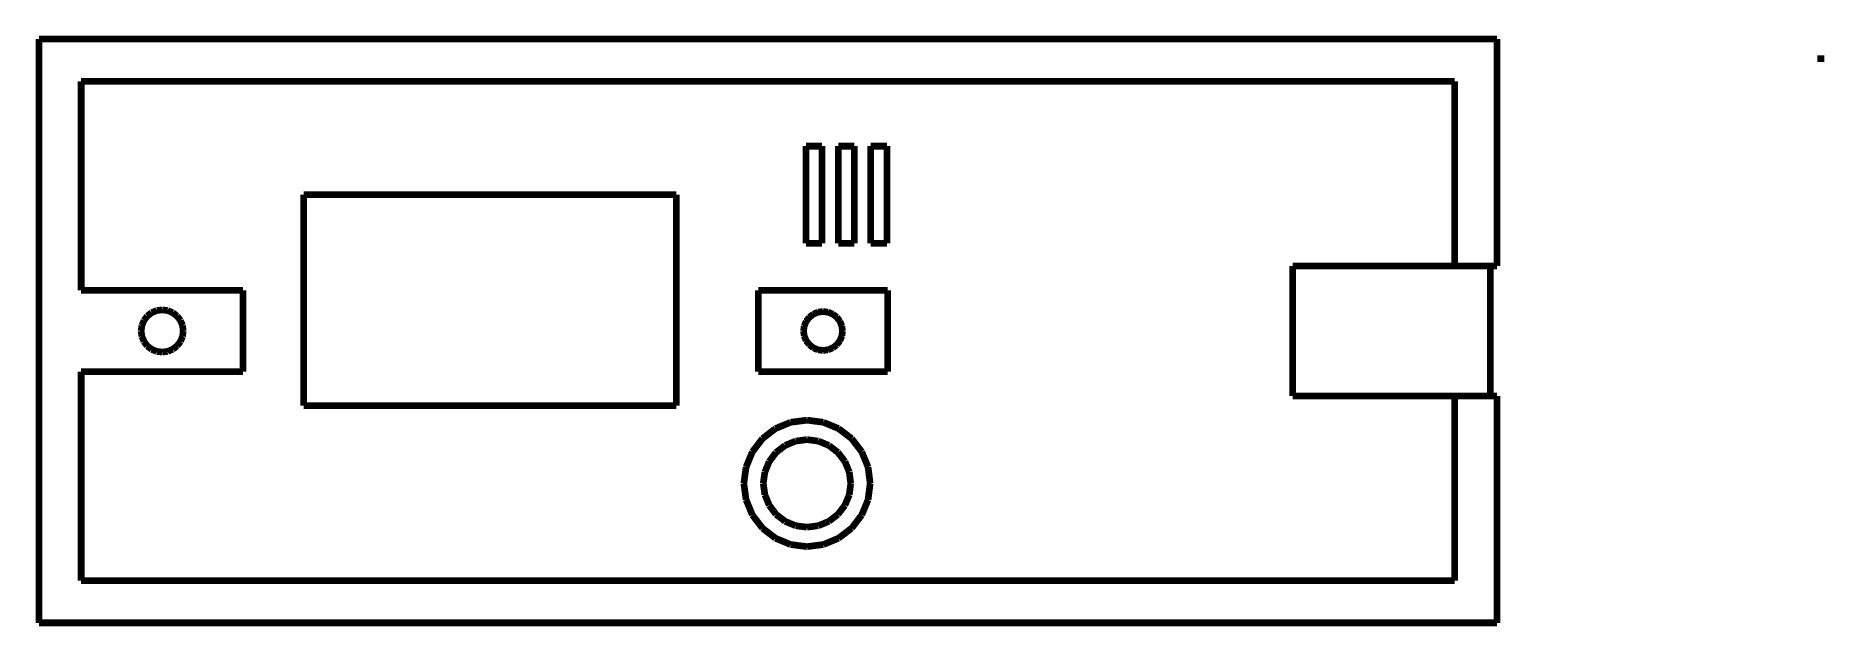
# Model space of a CAD drawing. Extents: x -56 to 54, y -44 to -8.
import ezdxf

# ---------------------------------------------------------------- set-up
doc = ezdxf.new("R2010")
doc.units = 0
doc.layers.get('0').update_dxf_attribs({"linetype": 'CONTINUOUS'})
doc.layers.add('PROFILEEDGES', color=7, linetype='CONTINUOUS')

msp = doc.modelspace()

# ---------------------------------------------------------------- linework, layer by layer
for p, q in [((-8.74, -25.48), (-8.54, -25.22)), ((-8.54, -25.22), (-8.28, -25.02)), ((-8.28, -25.02), (-7.98, -24.9)), ((-7.98, -24.9), (-7.66, -24.85)), ((-7.66, -24.85), (-7.33, -24.9)), ((-7.33, -24.9), (-7.03, -25.02)), ((-7.03, -25.02), (-6.77, -25.22)), ((-6.77, -25.22), (-6.57, -25.48)), ((-8.91, -26.11), (-8.87, -25.79)), ((-8.87, -26.44), (-8.91, -26.11)), ((-8.87, -25.79), (-8.74, -25.48)), ((-8.74, -26.74), (-8.87, -26.44)), ((-6.57, -25.48), (-6.44, -25.79)), ((-6.44, -26.44), (-6.57, -26.74)), ((-6.44, -25.79), (-6.4, -26.11)), ((-6.4, -26.11), (-6.44, -26.44)), ((-8.54, -27), (-8.74, -26.74)), ((-8.28, -27.2), (-8.54, -27)), ((-7.98, -27.32), (-8.28, -27.2)), ((-7.66, -27.37), (-7.98, -27.32)), ((-7.33, -27.32), (-7.66, -27.37)), ((-7.03, -27.2), (-7.33, -27.32)), ((-6.77, -27), (-7.03, -27.2)), ((-6.57, -26.74), (-6.77, -27))]:
    msp.add_line(p, q)
at = {"layer": 'PROFILEEDGES', "const_width": 0.413}
for points in [[(-56.06, -8.11), (-56.06, -44.11)], [(-56.06, -8.11), (33.94, -8.11)], [(33.94, -22.11), (33.94, -8.11)], [(53.94, -9.11), (53.94, -9.51)], [(-53.46, -10.71), (31.34, -10.71)], [(-53.46, -23.61), (-53.46, -10.71)], [(31.34, -10.71), (31.34, -22.11)], [(-8.72, -14.71), (-8.72, -20.71)], [(-7.72, -14.71), (-8.72, -14.71)], [(-7.72, -20.71), (-7.72, -14.71)], [(-6.72, -14.71), (-6.72, -20.71)], [(-5.72, -14.71), (-6.72, -14.71)], [(-5.72, -20.71), (-5.72, -14.71)], [(-4.72, -14.71), (-4.72, -20.71)], [(-3.72, -14.71), (-4.72, -14.71)], [(-3.72, -20.71), (-3.72, -14.71)], [(-39.72, -17.71), (-16.72, -17.71)], [(-39.72, -30.71), (-39.72, -17.71)], [(-16.72, -17.71), (-16.72, -30.71)], [(-8.72, -20.71), (-7.72, -20.71)], [(-6.72, -20.71), (-5.72, -20.71)], [(-4.72, -20.71), (-3.72, -20.71)], [(21.34, -30.11), (21.34, -22.11)], [(31.34, -22.11), (21.34, -22.11)], [(33.54, -22.11), (31.34, -22.11)], [(33.54, -22.11), (33.54, -30.11)], [(33.94, -22.11), (33.54, -22.11)], [(-43.46, -23.61), (-53.46, -23.61)], [(-43.46, -28.61), (-43.46, -23.61)], [(-3.66, -23.61), (-11.66, -23.61)], [(-11.66, -23.61), (-11.66, -28.61)], [(-3.66, -28.61), (-3.66, -23.61)], [(-49.71, -25.77), (-49.58, -25.46)], [(-49.58, -25.46), (-49.38, -25.19)], [(-49.38, -25.19), (-49.11, -24.98)], [(-49.11, -24.98), (-48.79, -24.85)], [(-48.79, -24.85), (-48.46, -24.81)], [(-48.46, -24.81), (-48.12, -24.85)], [(-48.12, -24.85), (-47.81, -24.98)], [(-47.81, -24.98), (-47.54, -25.19)], [(-47.54, -25.19), (-47.33, -25.46)], [(-47.33, -25.46), (-47.2, -25.77)], [(-8.82, -25.8), (-8.7, -25.51)], [(-8.7, -25.51), (-8.5, -25.26)], [(-8.5, -25.26), (-8.26, -25.07)], [(-8.26, -25.07), (-7.97, -24.95)], [(-7.97, -24.95), (-7.66, -24.91)], [(-7.66, -24.91), (-7.35, -24.95)], [(-7.35, -24.95), (-7.06, -25.07)], [(-7.06, -25.07), (-6.81, -25.26)], [(-6.81, -25.26), (-6.62, -25.51)], [(-6.62, -25.51), (-6.5, -25.8)], [(-49.76, -26.11), (-49.71, -25.77)], [(-49.71, -26.45), (-49.76, -26.11)], [(-49.58, -26.76), (-49.71, -26.45)], [(-47.2, -26.45), (-47.33, -26.76)], [(-47.2, -25.77), (-47.16, -26.11)], [(-47.16, -26.11), (-47.2, -26.45)], [(-8.86, -26.11), (-8.82, -25.8)], [(-8.82, -26.42), (-8.86, -26.11)], [(-8.7, -26.71), (-8.82, -26.42)], [(-6.5, -26.42), (-6.62, -26.71)], [(-6.5, -25.8), (-6.46, -26.11)], [(-6.46, -26.11), (-6.5, -26.42)], [(-49.38, -27.03), (-49.58, -26.76)], [(-49.11, -27.24), (-49.38, -27.03)], [(-48.79, -27.37), (-49.11, -27.24)], [(-48.46, -27.41), (-48.79, -27.37)], [(-48.12, -27.37), (-48.46, -27.41)], [(-47.81, -27.24), (-48.12, -27.37)], [(-47.54, -27.03), (-47.81, -27.24)], [(-47.33, -26.76), (-47.54, -27.03)], [(-8.5, -26.96), (-8.7, -26.71)], [(-8.26, -27.15), (-8.5, -26.96)], [(-7.97, -27.27), (-8.26, -27.15)], [(-7.66, -27.31), (-7.97, -27.27)], [(-7.35, -27.27), (-7.66, -27.31)], [(-7.06, -27.15), (-7.35, -27.27)], [(-6.81, -26.96), (-7.06, -27.15)], [(-6.62, -26.71), (-6.81, -26.96)], [(-53.46, -28.61), (-43.46, -28.61)], [(-53.46, -41.51), (-53.46, -28.61)], [(-11.66, -28.61), (-3.66, -28.61)], [(-16.72, -30.71), (-39.72, -30.71)], [(31.34, -30.11), (21.34, -30.11)], [(31.34, -30.11), (31.34, -41.51)], [(33.54, -30.11), (31.34, -30.11)], [(33.94, -30.11), (33.54, -30.11)], [(33.94, -44.11), (33.94, -30.11)], [(-11.4, -32.75), (-10.6, -32.13)], [(-10.6, -32.13), (-9.66, -31.74)], [(-9.66, -31.74), (-8.65, -31.61)], [(-8.65, -31.61), (-7.64, -31.74)], [(-7.64, -31.74), (-6.7, -32.13)], [(-6.7, -32.13), (-5.89, -32.75)], [(-12.02, -33.56), (-11.4, -32.75)], [(-10.56, -33.6), (-10, -33.17)], [(-10, -33.17), (-9.35, -32.9)], [(-9.35, -32.9), (-8.65, -32.81)], [(-8.65, -32.81), (-7.95, -32.9)], [(-7.95, -32.9), (-7.3, -33.17)], [(-7.3, -33.17), (-6.74, -33.6)], [(-5.89, -32.75), (-5.27, -33.56)], [(-12.41, -34.5), (-12.02, -33.56)], [(-11.25, -34.81), (-10.98, -34.16)], [(-10.98, -34.16), (-10.56, -33.6)], [(-6.74, -33.6), (-6.31, -34.16)], [(-6.31, -34.16), (-6.04, -34.81)], [(-5.27, -33.56), (-4.88, -34.5)], [(-12.55, -35.51), (-12.41, -34.5)], [(-12.41, -36.52), (-12.55, -35.51)], [(-11.35, -35.51), (-11.25, -34.81)], [(-11.25, -36.21), (-11.35, -35.51)], [(-6.04, -34.81), (-5.95, -35.51)], [(-5.95, -35.51), (-6.04, -36.21)], [(-4.88, -34.5), (-4.75, -35.51)], [(-4.75, -35.51), (-4.88, -36.52)], [(-12.02, -37.46), (-12.41, -36.52)], [(-10.98, -36.86), (-11.25, -36.21)], [(-6.04, -36.21), (-6.31, -36.86)], [(-4.88, -36.52), (-5.27, -37.46)], [(-11.4, -38.27), (-12.02, -37.46)], [(-10.56, -37.42), (-10.98, -36.86)], [(-10, -37.85), (-10.56, -37.42)], [(-6.74, -37.42), (-7.3, -37.85)], [(-6.31, -36.86), (-6.74, -37.42)], [(-5.27, -37.46), (-5.89, -38.27)], [(-10.6, -38.89), (-11.4, -38.27)], [(-9.35, -38.12), (-10, -37.85)], [(-8.65, -38.21), (-9.35, -38.12)], [(-7.95, -38.12), (-8.65, -38.21)], [(-7.3, -37.85), (-7.95, -38.12)], [(-5.89, -38.27), (-6.7, -38.89)], [(-9.66, -39.28), (-10.6, -38.89)], [(-8.65, -39.41), (-9.66, -39.28)], [(-7.64, -39.28), (-8.65, -39.41)], [(-6.7, -38.89), (-7.64, -39.28)], [(31.34, -41.51), (-53.46, -41.51)], [(-56.06, -44.11), (33.94, -44.11)]]:
    msp.add_lwpolyline(points, dxfattribs=at)

doc.saveas('drawing.dxf')
